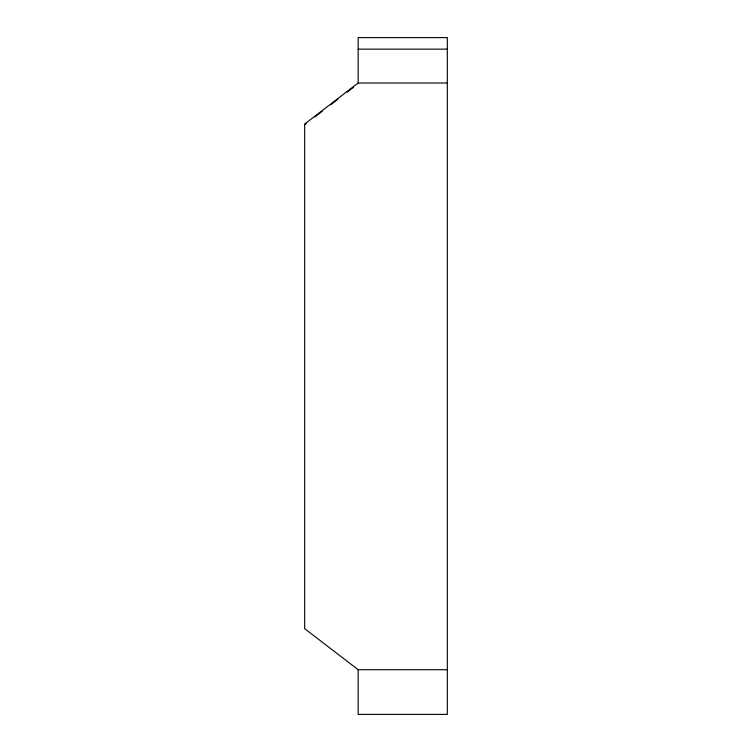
<?xml version="1.0" encoding="UTF-8"?>
<svg xmlns="http://www.w3.org/2000/svg" width="752" height="752" viewBox="0 0 752 752"><rect width="100%" height="100%" fill="white"/><g stroke="black" fill="none" stroke-linecap="round" stroke-linejoin="round"><path stroke-width="1.13" d="M304.682 124.729L306.525 123.309M314.825 116.945L322.204 111.277M330.504 104.913L337.883 99.255M347.104 92.176L353.562 87.223M358.168 49.143L447.318 49.143M447.318 82.983L358.168 82.983L304.682 124.024L304.682 628.672L358.168 669.712L447.318 669.712M358.168 83.688L358.168 37.6L447.318 37.6L447.318 714.4L358.168 714.4L358.168 669.712"/></g></svg>
